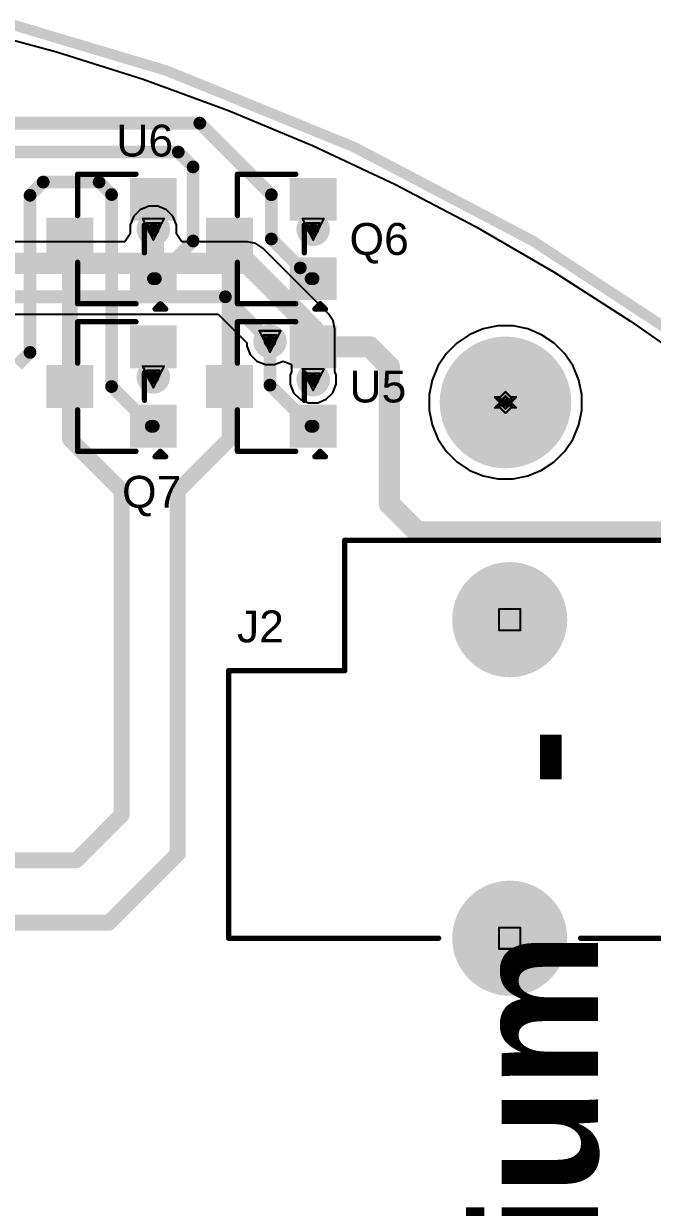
# Model space of a CAD drawing. Header units: inches. Extents: x 29 to 267, y 155 to 337.
# Drawn here: x 103.32 to 118.38, y 247.29 to 275.61 of the extents above; entities that cross this region are included whole.
import ezdxf

# ---------------------------------------------------------------- set-up
doc = ezdxf.new("R2010")
doc.units = ezdxf.units.IN
for name, color, linetype in [('Board Outline', 216, 'Continuous'), ('Bottom Layer', 5, 'Continuous'), ('Bottom Solder', 6, 'Continuous'), ('Drill Drawing', 1, 'Continuous'), ('Multi-Layer', 9, 'Continuous'), ('Pad Holes', 156, 'Continuous'), ('Top Layer', 1, 'Continuous'), ('Top Overlay', 2, 'Continuous'), ('Top Paste', 8, 'Continuous'), ('Top Solder', 216, 'Continuous'), ('Via Holes', 16, 'Continuous')]:
    doc.layers.add(name, color=color, linetype=linetype)
doc.styles.add('Arial', font='', dxfattribs={"height": 0.2})
doc.styles.add('Arial_Bold', font='', dxfattribs={"height": 0.2})
doc.styles.get('Arial').set_extended_font_data('Arial')
doc.styles.get('Arial_Bold').set_extended_font_data('Arial', bold=True)

# ---------------------------------------------------------------- blocks, each defined once
blk = doc.blocks.new('SOT_23_9')
at = {"layer": 'Top Layer'}
for points in [[(-0.41, 1.46), (0.41, 1.46), (0.41, 0.54), (-0.41, 0.54)], [(-1.36, -0.54), (-0.54, -0.54), (-0.54, -1.46), (-1.36, -1.46)], [(0.54, -0.54), (1.36, -0.54), (1.36, -1.46), (0.54, -1.46)]]:
    blk.add_hatch(color=1, dxfattribs=at).paths.add_polyline_path(points)
at = {"layer": 'Top Paste'}
for points in [[(-0.41, 1.46), (0.41, 1.46), (0.41, 0.54), (-0.41, 0.54)], [(-1.36, -0.54), (-0.54, -0.54), (-0.54, -1.46), (-1.36, -1.46)], [(0.54, -0.54), (1.36, -0.54), (1.36, -1.46), (0.54, -1.46)]]:
    blk.add_hatch(color=8, dxfattribs=at).paths.add_polyline_path(points)
at = {"layer": 'Top Solder'}
for points in [[(-0.512, 1.562), (0.512, 1.562), (0.512, 0.438), (-0.512, 0.438)], [(-1.462, -0.438), (-0.438, -0.438), (-0.438, -1.562), (-1.462, -1.562)], [(0.438, -0.438), (1.462, -0.438), (1.462, -1.562), (0.438, -1.562)]]:
    blk.add_hatch(color=216, dxfattribs=at).paths.add_polyline_path(points)
at = {"layer": 'Top Overlay', "const_width": 0.127}
for points in [[(-1.549, 0.813), (-1.549, -0.584)], [(-1.549, 0.813), (-0.559, 0.813)], [(0.559, 0.813), (1.549, 0.813)], [(1.549, 0.813), (1.549, -0.584)], [(-0.33, -0.787), (0.33, -0.787)], [(-1.676, -1.041), (-1.549, -1.168)], [(-1.676, -1.041), (-1.676, -1.295)], [(-1.549, -1.168), (-1.676, -1.295)]]:
    blk.add_lwpolyline(points, dxfattribs=at)
at = {"layer": 'Top Overlay', "const_width": 0.0635}
for points in [[(-1.581, 0.813, 1), (-1.518, 0.813, 1)], [(-1.581, 0.813, 1), (-1.518, 0.813, 1)], [(-0.591, 0.813, 1), (-0.527, 0.813, 1)], [(0.527, 0.813, 1), (0.591, 0.813, 1)], [(1.518, 0.813, 1), (1.581, 0.813, 1)], [(1.518, 0.813, 1), (1.581, 0.813, 1)], [(-1.581, -0.584, 1), (-1.518, -0.584, 1)], [(1.518, -0.584, 1), (1.581, -0.584, 1)], [(-0.362, -0.787, 1), (-0.298, -0.787, 1)], [(0.298, -0.787, 1), (0.362, -0.787, 1)], [(-1.708, -1.041, 1), (-1.645, -1.041, 1)], [(-1.708, -1.041, 1), (-1.645, -1.041, 1)], [(-1.581, -1.168, 1), (-1.518, -1.168, 1)], [(-1.581, -1.168, 1), (-1.518, -1.168, 1)], [(-1.708, -1.295, 1), (-1.645, -1.295, 1)], [(-1.708, -1.295, 1), (-1.645, -1.295, 1)]]:
    blk.add_lwpolyline(points, format="xyb", close=True, dxfattribs=at)
blk = doc.blocks.new('SOT_23_10')
at = {"layer": 'Top Layer'}
for points in [[(-0.41, 1.46), (0.41, 1.46), (0.41, 0.54), (-0.41, 0.54)], [(-1.36, -0.54), (-0.54, -0.54), (-0.54, -1.46), (-1.36, -1.46)], [(0.54, -0.54), (1.36, -0.54), (1.36, -1.46), (0.54, -1.46)]]:
    blk.add_hatch(color=1, dxfattribs=at).paths.add_polyline_path(points)
at = {"layer": 'Top Paste'}
for points in [[(-0.41, 1.46), (0.41, 1.46), (0.41, 0.54), (-0.41, 0.54)], [(-1.36, -0.54), (-0.54, -0.54), (-0.54, -1.46), (-1.36, -1.46)], [(0.54, -0.54), (1.36, -0.54), (1.36, -1.46), (0.54, -1.46)]]:
    blk.add_hatch(color=8, dxfattribs=at).paths.add_polyline_path(points)
at = {"layer": 'Top Solder'}
for points in [[(-0.512, 1.562), (0.512, 1.562), (0.512, 0.438), (-0.512, 0.438)], [(-1.462, -0.438), (-0.438, -0.438), (-0.438, -1.562), (-1.462, -1.562)], [(0.438, -0.438), (1.462, -0.438), (1.462, -1.562), (0.438, -1.562)]]:
    blk.add_hatch(color=216, dxfattribs=at).paths.add_polyline_path(points)
at = {"layer": 'Top Overlay', "const_width": 0.127}
for points in [[(-1.549, 0.813), (-0.559, 0.813)], [(-1.549, 0.813), (-1.549, -0.584)], [(0.559, 0.813), (1.549, 0.813)], [(1.549, 0.813), (1.549, -0.584)], [(-0.33, -0.787), (0.33, -0.787)], [(-1.676, -1.041), (-1.676, -1.295)], [(-1.676, -1.041), (-1.549, -1.168)], [(-1.549, -1.168), (-1.676, -1.295)]]:
    blk.add_lwpolyline(points, dxfattribs=at)
at = {"layer": 'Top Overlay', "const_width": 0.0635}
for points in [[(-1.581, 0.813, 1), (-1.518, 0.813, 1)], [(-1.581, 0.813, 1), (-1.518, 0.813, 1)], [(-0.591, 0.813, 1), (-0.527, 0.813, 1)], [(0.527, 0.813, 1), (0.591, 0.813, 1)], [(1.518, 0.813, 1), (1.581, 0.813, 1)], [(1.518, 0.813, 1), (1.581, 0.813, 1)], [(-1.581, -0.584, 1), (-1.518, -0.584, 1)], [(1.518, -0.584, 1), (1.581, -0.584, 1)], [(-0.362, -0.787, 1), (-0.298, -0.787, 1)], [(0.298, -0.787, 1), (0.362, -0.787, 1)], [(-1.708, -1.041, 1), (-1.645, -1.041, 1)], [(-1.708, -1.041, 1), (-1.645, -1.041, 1)], [(-1.581, -1.168, 1), (-1.518, -1.168, 1)], [(-1.581, -1.168, 1), (-1.518, -1.168, 1)], [(-1.708, -1.295, 1), (-1.645, -1.295, 1)], [(-1.708, -1.295, 1), (-1.645, -1.295, 1)]]:
    blk.add_lwpolyline(points, format="xyb", close=True, dxfattribs=at)
blk = doc.blocks.new('SOT_23_60')
at = {"layer": 'Top Layer'}
for points in [[(-0.41, 1.46), (0.41, 1.46), (0.41, 0.54), (-0.41, 0.54)], [(-1.36, -0.54), (-0.54, -0.54), (-0.54, -1.46), (-1.36, -1.46)], [(0.54, -0.54), (1.36, -0.54), (1.36, -1.46), (0.54, -1.46)]]:
    blk.add_hatch(color=1, dxfattribs=at).paths.add_polyline_path(points)
at = {"layer": 'Top Paste'}
for points in [[(-0.41, 1.46), (0.41, 1.46), (0.41, 0.54), (-0.41, 0.54)], [(-1.36, -0.54), (-0.54, -0.54), (-0.54, -1.46), (-1.36, -1.46)], [(0.54, -0.54), (1.36, -0.54), (1.36, -1.46), (0.54, -1.46)]]:
    blk.add_hatch(color=8, dxfattribs=at).paths.add_polyline_path(points)
at = {"layer": 'Top Solder'}
for points in [[(-0.512, 1.562), (0.512, 1.562), (0.512, 0.438), (-0.512, 0.438)], [(-1.462, -0.438), (-0.438, -0.438), (-0.438, -1.562), (-1.462, -1.562)], [(0.438, -0.438), (1.462, -0.438), (1.462, -1.562), (0.438, -1.562)]]:
    blk.add_hatch(color=216, dxfattribs=at).paths.add_polyline_path(points)
at = {"layer": 'Top Overlay', "const_width": 0.127}
for points in [[(-1.549, 0.813), (-1.549, -0.584)], [(-1.549, 0.813), (-0.559, 0.813)], [(0.559, 0.813), (1.549, 0.813)], [(1.549, 0.813), (1.549, -0.584)], [(-0.33, -0.787), (0.33, -0.787)], [(-1.676, -1.041), (-1.549, -1.168)], [(-1.676, -1.041), (-1.676, -1.295)], [(-1.549, -1.168), (-1.676, -1.295)]]:
    blk.add_lwpolyline(points, dxfattribs=at)
at = {"layer": 'Top Overlay', "const_width": 0.0635}
for points in [[(-1.581, 0.813, 1), (-1.518, 0.813, 1)], [(-1.581, 0.813, 1), (-1.518, 0.813, 1)], [(-0.591, 0.813, 1), (-0.527, 0.813, 1)], [(0.527, 0.813, 1), (0.591, 0.813, 1)], [(1.518, 0.813, 1), (1.581, 0.813, 1)], [(1.518, 0.813, 1), (1.581, 0.813, 1)], [(-1.581, -0.584, 1), (-1.518, -0.584, 1)], [(1.518, -0.584, 1), (1.581, -0.584, 1)], [(-0.362, -0.787, 1), (-0.298, -0.787, 1)], [(0.298, -0.787, 1), (0.362, -0.787, 1)], [(-1.708, -1.041, 1), (-1.645, -1.041, 1)], [(-1.708, -1.041, 1), (-1.645, -1.041, 1)], [(-1.581, -1.168, 1), (-1.518, -1.168, 1)], [(-1.581, -1.168, 1), (-1.518, -1.168, 1)], [(-1.708, -1.295, 1), (-1.645, -1.295, 1)], [(-1.708, -1.295, 1), (-1.645, -1.295, 1)]]:
    blk.add_lwpolyline(points, format="xyb", close=True, dxfattribs=at)
blk = doc.blocks.new('SOT_23_61')
at = {"layer": 'Top Layer'}
for points in [[(-0.41, 1.46), (0.41, 1.46), (0.41, 0.54), (-0.41, 0.54)], [(-1.36, -0.54), (-0.54, -0.54), (-0.54, -1.46), (-1.36, -1.46)], [(0.54, -0.54), (1.36, -0.54), (1.36, -1.46), (0.54, -1.46)]]:
    blk.add_hatch(color=1, dxfattribs=at).paths.add_polyline_path(points)
at = {"layer": 'Top Paste'}
for points in [[(-0.41, 1.46), (0.41, 1.46), (0.41, 0.54), (-0.41, 0.54)], [(-1.36, -0.54), (-0.54, -0.54), (-0.54, -1.46), (-1.36, -1.46)], [(0.54, -0.54), (1.36, -0.54), (1.36, -1.46), (0.54, -1.46)]]:
    blk.add_hatch(color=8, dxfattribs=at).paths.add_polyline_path(points)
at = {"layer": 'Top Solder'}
for points in [[(-0.512, 1.562), (0.512, 1.562), (0.512, 0.438), (-0.512, 0.438)], [(-1.462, -0.438), (-0.438, -0.438), (-0.438, -1.562), (-1.462, -1.562)], [(0.438, -0.438), (1.462, -0.438), (1.462, -1.562), (0.438, -1.562)]]:
    blk.add_hatch(color=216, dxfattribs=at).paths.add_polyline_path(points)
at = {"layer": 'Top Overlay', "const_width": 0.127}
for points in [[(-1.549, 0.813), (-0.559, 0.813)], [(-1.549, 0.813), (-1.549, -0.584)], [(0.559, 0.813), (1.549, 0.813)], [(1.549, 0.813), (1.549, -0.584)], [(-0.33, -0.787), (0.33, -0.787)], [(-1.676, -1.041), (-1.676, -1.295)], [(-1.676, -1.041), (-1.549, -1.168)], [(-1.549, -1.168), (-1.676, -1.295)]]:
    blk.add_lwpolyline(points, dxfattribs=at)
at = {"layer": 'Top Overlay', "const_width": 0.0635}
for points in [[(-1.581, 0.813, 1), (-1.518, 0.813, 1)], [(-1.581, 0.813, 1), (-1.518, 0.813, 1)], [(-0.591, 0.813, 1), (-0.527, 0.813, 1)], [(0.527, 0.813, 1), (0.591, 0.813, 1)], [(1.518, 0.813, 1), (1.581, 0.813, 1)], [(1.518, 0.813, 1), (1.581, 0.813, 1)], [(-1.581, -0.584, 1), (-1.518, -0.584, 1)], [(1.518, -0.584, 1), (1.581, -0.584, 1)], [(-0.362, -0.787, 1), (-0.298, -0.787, 1)], [(0.298, -0.787, 1), (0.362, -0.787, 1)], [(-1.708, -1.041, 1), (-1.645, -1.041, 1)], [(-1.708, -1.041, 1), (-1.645, -1.041, 1)], [(-1.581, -1.168, 1), (-1.518, -1.168, 1)], [(-1.581, -1.168, 1), (-1.518, -1.168, 1)], [(-1.708, -1.295, 1), (-1.645, -1.295, 1)], [(-1.708, -1.295, 1), (-1.645, -1.295, 1)]]:
    blk.add_lwpolyline(points, format="xyb", close=True, dxfattribs=at)
blk = doc.blocks.new('BK_92_72')
at = {"layer": 'Bottom Layer'}
h = blk.add_hatch(color=5, dxfattribs=at)
edge = h.paths.add_edge_path()
edge.add_arc((0, 3.81), 1.275, 0, 360)
h = blk.add_hatch(color=5, dxfattribs=at)
edge = h.paths.add_edge_path()
edge.add_arc((0, -3.81), 1.275, 0, 360)
at = {"layer": 'Bottom Solder'}
h = blk.add_hatch(color=6, dxfattribs=at)
edge = h.paths.add_edge_path()
edge.add_arc((0, 3.81), 1.377, 0, 360)
h = blk.add_hatch(color=6, dxfattribs=at)
edge = h.paths.add_edge_path()
edge.add_arc((0, -3.81), 1.377, 0, 360)
at = {"layer": 'Multi-Layer'}
h = blk.add_hatch(color=9, dxfattribs=at)
edge = h.paths.add_edge_path()
edge.add_arc((0, 3.81), 1.275, 0, 360)
h = blk.add_hatch(color=9, dxfattribs=at)
edge = h.paths.add_edge_path()
edge.add_arc((0, -3.81), 1.275, 0, 360)
at = {"layer": 'Pad Holes'}
h = blk.add_hatch(color=7, dxfattribs=at)
edge = h.paths.add_edge_path()
edge.add_arc((0, 3.81), 0.85, 0, 360)
h = blk.add_hatch(color=7, dxfattribs=at)
edge = h.paths.add_edge_path()
edge.add_arc((0, -3.81), 0.85, 0, 360)
at = {"layer": 'Top Layer'}
h = blk.add_hatch(color=1, dxfattribs=at)
edge = h.paths.add_edge_path()
edge.add_arc((0, 3.81), 1.275, 0, 360)
h = blk.add_hatch(color=1, dxfattribs=at)
edge = h.paths.add_edge_path()
edge.add_arc((0, -3.81), 1.275, 0, 360)
at = {"layer": 'Top Solder'}
h = blk.add_hatch(color=216, dxfattribs=at)
edge = h.paths.add_edge_path()
edge.add_arc((0, 3.81), 1.377, 0, 360)
h = blk.add_hatch(color=216, dxfattribs=at)
edge = h.paths.add_edge_path()
edge.add_arc((0, -3.81), 1.377, 0, 360)
at = {"layer": 'Top Overlay', "const_width": 0.127}
for points in [[(-3.95, 5.71), (3.95, 5.71)], [(-3.95, 2.59), (-3.95, 5.71)], [(3.95, 2.59), (3.95, 5.71)], [(-6.73, -3.81), (-6.73, 2.59)], [(-6.73, 2.59), (-3.95, 2.59)], [(3.95, 2.59), (6.73, 2.59)], [(6.73, -3.81), (6.73, 2.59)], [(-6.73, -3.81), (-1.7, -3.81)], [(1.7, -3.81), (6.73, -3.81)]]:
    blk.add_lwpolyline(points, dxfattribs=at)
at = {"layer": 'Top Overlay', "const_width": 0.0635}
for points in [[(-3.982, 5.71, 1), (-3.918, 5.71, 1)], [(-3.982, 5.71, 1), (-3.918, 5.71, 1)], [(3.918, 5.71, 1), (3.982, 5.71, 1)], [(3.918, 5.71, 1), (3.982, 5.71, 1)], [(-6.762, 2.59, 1), (-6.698, 2.59, 1)], [(-6.762, 2.59, 1), (-6.698, 2.59, 1)], [(-3.982, 2.59, 1), (-3.918, 2.59, 1)], [(-3.982, 2.59, 1), (-3.918, 2.59, 1)], [(3.918, 2.59, 1), (3.982, 2.59, 1)], [(3.918, 2.59, 1), (3.982, 2.59, 1)], [(6.698, 2.59, 1), (6.762, 2.59, 1)], [(6.698, 2.59, 1), (6.762, 2.59, 1)], [(-6.762, -3.81, 1), (-6.698, -3.81, 1)], [(-6.762, -3.81, 1), (-6.698, -3.81, 1)], [(-1.732, -3.81, 1), (-1.668, -3.81, 1)], [(1.668, -3.81, 1), (1.732, -3.81, 1)], [(6.698, -3.81, 1), (6.762, -3.81, 1)], [(6.698, -3.81, 1), (6.762, -3.81, 1)]]:
    blk.add_lwpolyline(points, format="xyb", close=True, dxfattribs=at)

msp = doc.modelspace()

# ---------------------------------------------------------------- hatches: boundary and pattern name
at = {"layer": 'Bottom Layer'}
h = msp.add_hatch(color=5, dxfattribs=at)
edge = h.paths.add_edge_path()
edge.add_arc((106.428, 270.689), 0.3, 0, 360)
h = msp.add_hatch(color=5, dxfattribs=at)
edge = h.paths.add_edge_path()
edge.add_arc((110.254, 270.689), 0.3, 0, 360)
h = msp.add_hatch(color=5, dxfattribs=at)
edge = h.paths.add_edge_path()
edge.add_arc((109.22, 268.008), 0.3, 0, 360)
h = msp.add_hatch(color=5, dxfattribs=at)
edge = h.paths.add_edge_path()
edge.add_arc((106.428, 267.158), 0.3, 0, 360)
h = msp.add_hatch(color=5, dxfattribs=at)
edge = h.paths.add_edge_path()
edge.add_arc((110.254, 267.093), 0.3, 0, 360)
at = {"layer": 'Bottom Solder'}
h = msp.add_hatch(color=6, dxfattribs=at)
edge = h.paths.add_edge_path()
edge.add_arc((106.428, 270.689), 0.402, 0, 360)
h = msp.add_hatch(color=6, dxfattribs=at)
edge = h.paths.add_edge_path()
edge.add_arc((110.254, 270.689), 0.402, 0, 360)
h = msp.add_hatch(color=6, dxfattribs=at)
edge = h.paths.add_edge_path()
edge.add_arc((109.22, 268.008), 0.402, 0, 360)
h = msp.add_hatch(color=6, dxfattribs=at)
edge = h.paths.add_edge_path()
edge.add_arc((106.428, 267.158), 0.402, 0, 360)
h = msp.add_hatch(color=6, dxfattribs=at)
edge = h.paths.add_edge_path()
edge.add_arc((110.254, 267.093), 0.402, 0, 360)
h = msp.add_hatch(color=6, dxfattribs=at)
edge = h.paths.add_edge_path()
edge.add_arc((114.859, 266.548), 0.102, 0, 360)
at = {"layer": 'Pad Holes'}
h = msp.add_hatch(color=7, dxfattribs=at)
edge = h.paths.add_edge_path()
edge.add_arc((114.859, 266.548), 1.575, 0, 360)
at = {"layer": 'Top Layer'}
h = msp.add_hatch(color=1, dxfattribs=at)
edge = h.paths.add_edge_path()
edge.add_arc((106.428, 270.689), 0.3, 0, 360)
h = msp.add_hatch(color=1, dxfattribs=at)
edge = h.paths.add_edge_path()
edge.add_arc((110.254, 270.689), 0.3, 0, 360)
h = msp.add_hatch(color=1, dxfattribs=at)
edge = h.paths.add_edge_path()
edge.add_arc((109.22, 268.008), 0.3, 0, 360)
h = msp.add_hatch(color=1, dxfattribs=at)
edge = h.paths.add_edge_path()
edge.add_arc((106.428, 267.158), 0.3, 0, 360)
h = msp.add_hatch(color=1, dxfattribs=at)
edge = h.paths.add_edge_path()
edge.add_arc((110.254, 267.093), 0.3, 0, 360)
at = {"layer": 'Top Solder'}
h = msp.add_hatch(color=216, dxfattribs=at)
edge = h.paths.add_edge_path()
edge.add_arc((106.428, 270.689), 0.402, 0, 360)
h = msp.add_hatch(color=216, dxfattribs=at)
edge = h.paths.add_edge_path()
edge.add_arc((110.254, 270.689), 0.402, 0, 360)
h = msp.add_hatch(color=216, dxfattribs=at)
edge = h.paths.add_edge_path()
edge.add_arc((109.22, 268.008), 0.402, 0, 360)
h = msp.add_hatch(color=216, dxfattribs=at)
edge = h.paths.add_edge_path()
edge.add_arc((106.428, 267.158), 0.402, 0, 360)
h = msp.add_hatch(color=216, dxfattribs=at)
edge = h.paths.add_edge_path()
edge.add_arc((110.254, 267.093), 0.402, 0, 360)
h = msp.add_hatch(color=216, dxfattribs=at)
edge = h.paths.add_edge_path()
edge.add_arc((114.859, 266.548), 0.102, 0, 360)
at = {"layer": 'Via Holes'}
h = msp.add_hatch(color=7, dxfattribs=at)
edge = h.paths.add_edge_path()
edge.add_arc((106.428, 270.689), 0.15, 0, 360)
h = msp.add_hatch(color=7, dxfattribs=at)
edge = h.paths.add_edge_path()
edge.add_arc((110.254, 270.689), 0.15, 0, 360)
h = msp.add_hatch(color=7, dxfattribs=at)
edge = h.paths.add_edge_path()
edge.add_arc((109.22, 268.008), 0.15, 0, 360)
h = msp.add_hatch(color=7, dxfattribs=at)
edge = h.paths.add_edge_path()
edge.add_arc((106.428, 267.158), 0.15, 0, 360)
h = msp.add_hatch(color=7, dxfattribs=at)
edge = h.paths.add_edge_path()
edge.add_arc((110.254, 267.093), 0.15, 0, 360)

# ---------------------------------------------------------------- linework, layer by layer
at = {"layer": 'Board Outline', "const_width": 0.254}
msp.add_lwpolyline([(55.145, 191.491, -2.452185), (125.145, 191.491)], format="xyb", dxfattribs=at)
at = {"layer": 'Bottom Layer'}
for p, q in [((102.005, 275.504), (104.108, 274.938)), ((104.108, 274.938), (106.183, 274.28)), ((106.183, 274.28), (108.228, 273.532)), ((108.228, 273.532), (110.238, 272.695)), ((110.238, 272.695), (112.21, 271.771)), ((112.21, 271.771), (114.139, 270.761)), ((105.958, 271.003), (105.874, 270.799)), ((106.114, 271.158), (105.958, 271.003)), ((106.318, 271.243), (106.114, 271.158)), ((106.538, 271.243), (106.318, 271.243)), ((106.742, 271.158), (106.538, 271.243)), ((106.898, 271.003), (106.742, 271.158)), ((106.982, 270.799), (106.898, 271.003)), ((105.874, 270.799), (105.874, 270.579)), ((106.982, 270.579), (106.982, 270.799)), ((114.139, 270.761), (116.022, 269.668)), ((105.874, 270.579), (105.743, 270.393)), ((107.113, 270.393), (106.982, 270.579)), ((105.743, 270.393), (100.06, 270.393)), ((108.68, 270.393), (107.113, 270.393)), ((108.878, 270.354), (108.68, 270.393)), ((109.046, 270.241), (108.878, 270.354)), ((110.62, 268.668), (109.046, 270.241)), ((116.022, 269.668), (117.855, 268.493)), ((99.19, 268.661), (107.982, 268.661)), ((107.982, 268.661), (108.666, 267.976)), ((110.732, 268.5), (110.62, 268.668)), ((110.771, 268.301), (110.732, 268.5)), ((117.855, 268.493), (119.635, 267.239)), ((110.771, 267.29), (110.771, 268.301)), ((113.992, 268.168), (113.693, 267.968)), ((114.325, 268.306), (113.992, 268.168)), ((114.679, 268.377), (114.325, 268.306)), ((115.039, 268.377), (114.679, 268.377)), ((115.392, 268.306), (115.039, 268.377)), ((115.725, 268.168), (115.392, 268.306)), ((116.025, 267.968), (115.725, 268.168)), ((108.666, 267.976), (108.666, 267.898)), ((108.666, 267.898), (108.75, 267.694)), ((113.693, 267.968), (113.438, 267.714)), ((116.279, 267.714), (116.025, 267.968)), ((108.75, 267.694), (108.906, 267.538)), ((113.438, 267.714), (113.238, 267.414)), ((116.48, 267.414), (116.279, 267.714)), ((108.906, 267.538), (109.11, 267.454)), ((109.11, 267.454), (109.33, 267.454)), ((109.33, 267.454), (109.534, 267.538)), ((109.534, 267.538), (109.736, 267.453)), ((109.736, 267.453), (109.736, 267.29)), ((113.238, 267.414), (113.1, 267.081)), ((116.618, 267.081), (116.48, 267.414)), ((109.736, 267.29), (109.7, 267.203)), ((109.7, 267.203), (109.7, 266.983)), ((110.808, 267.203), (110.771, 267.29)), ((110.808, 266.983), (110.808, 267.203)), ((113.1, 267.081), (113.03, 266.728)), ((116.688, 266.728), (116.618, 267.081)), ((109.7, 266.983), (109.784, 266.779)), ((109.784, 266.779), (109.94, 266.623)), ((110.567, 266.623), (110.723, 266.779)), ((110.723, 266.779), (110.808, 266.983)), ((109.94, 266.623), (110.143, 266.539)), ((110.143, 266.539), (110.364, 266.539)), ((110.364, 266.539), (110.567, 266.623)), ((113.03, 266.728), (113.03, 266.367)), ((116.688, 266.367), (116.688, 266.728)), ((113.03, 266.367), (113.1, 266.014)), ((116.618, 266.014), (116.688, 266.367)), ((113.1, 266.014), (113.238, 265.681)), ((116.48, 265.681), (116.618, 266.014)), ((113.238, 265.681), (113.438, 265.382)), ((116.279, 265.382), (116.48, 265.681)), ((113.438, 265.382), (113.693, 265.127)), ((116.025, 265.127), (116.279, 265.382)), ((113.693, 265.127), (113.992, 264.927)), ((115.725, 264.927), (116.025, 265.127)), ((113.992, 264.927), (114.325, 264.789)), ((114.325, 264.789), (114.679, 264.719)), ((115.039, 264.719), (115.392, 264.789)), ((115.392, 264.789), (115.725, 264.927)), ((114.679, 264.719), (115.039, 264.719))]:
    msp.add_line(p, q, dxfattribs=at)
for points, const_width in [([(106.428, 269.875), (106.428, 270.689)], 0.508), ([(99.862, 269.875), (106.428, 269.875)], 0.508), ([(106.428, 269.875), (108.68, 269.875)], 0.508), ([(108.68, 269.875), (110.254, 268.301)], 0.508), ([(99.13, 269.075), (108.153, 269.075)], 0.305), ([(108.153, 269.075), (109.22, 268.008)], 0.305), ([(110.254, 267.093), (110.254, 268.301)], 0.508)]:
    msp.add_lwpolyline(points, dxfattribs=dict(at, const_width=const_width))
for points, const_width in [([(106.301, 270.689, 1), (106.555, 270.689, 1)], 0.254), ([(106.301, 269.875, 1), (106.555, 269.875, 1)], 0.254), ([(106.301, 269.875, 1), (106.555, 269.875, 1)], 0.254), ([(106.301, 269.875, 1), (106.555, 269.875, 1)], 0.254), ([(108.553, 269.875, 1), (108.807, 269.875, 1)], 0.254), ([(108.553, 269.875, 1), (108.807, 269.875, 1)], 0.254), ([(108.077, 269.075, 1), (108.229, 269.075, 1)], 0.152), ([(108.077, 269.075, 1), (108.229, 269.075, 1)], 0.152), ([(110.127, 268.301, 1), (110.381, 268.301, 1)], 0.254), ([(110.127, 268.301, 1), (110.381, 268.301, 1)], 0.254), ([(109.144, 268.008, 1), (109.296, 268.008, 1)], 0.152), ([(110.127, 267.093, 1), (110.381, 267.093, 1)], 0.254)]:
    msp.add_lwpolyline(points, format="xyb", close=True, dxfattribs=dict(at, const_width=const_width))
at = {"layer": 'Drill Drawing', "const_width": 0.0508}
for points in [[(106.174, 270.943), (106.682, 270.943)], [(106.174, 270.943), (106.428, 270.435)], [(106.276, 270.841), (106.58, 270.841)], [(106.276, 270.841), (106.428, 270.536)], [(106.428, 270.435), (106.682, 270.943)], [(106.428, 270.536), (106.58, 270.841)], [(110, 270.943), (110.508, 270.943)], [(110, 270.943), (110.254, 270.435)], [(110.101, 270.841), (110.406, 270.841)], [(110.101, 270.841), (110.254, 270.536)], [(110.254, 270.435), (110.508, 270.943)], [(110.254, 270.536), (110.406, 270.841)], [(108.966, 268.262), (109.474, 268.262)], [(108.966, 268.262), (109.22, 267.754)], [(109.068, 268.161), (109.372, 268.161)], [(109.068, 268.161), (109.22, 267.856)], [(109.22, 267.754), (109.474, 268.262)], [(109.22, 267.856), (109.372, 268.161)], [(106.174, 267.412), (106.682, 267.412)], [(106.174, 267.412), (106.428, 266.904)], [(106.276, 267.311), (106.58, 267.311)], [(106.276, 267.311), (106.428, 267.006)], [(106.428, 266.904), (106.682, 267.412)], [(106.428, 267.006), (106.58, 267.311)], [(110, 267.347), (110.508, 267.347)], [(110, 267.347), (110.254, 266.839)], [(110.254, 266.839), (110.508, 267.347)], [(110.101, 267.245), (110.406, 267.245)], [(110.101, 267.245), (110.254, 266.941)], [(110.254, 266.941), (110.406, 267.245)], [(114.732, 266.675), (114.859, 266.802)], [(114.859, 266.802), (114.986, 266.675)], [(114.605, 266.675), (114.732, 266.548)], [(114.605, 266.675), (114.732, 266.675)], [(114.605, 266.421), (114.732, 266.548)], [(114.706, 266.624), (114.783, 266.548)], [(114.706, 266.624), (114.783, 266.624)], [(114.706, 266.471), (114.783, 266.548)], [(114.706, 266.471), (114.783, 266.471)], [(114.783, 266.624), (114.859, 266.7)], [(114.783, 266.471), (114.859, 266.395)], [(114.859, 266.7), (114.935, 266.624)], [(114.859, 266.395), (114.935, 266.471)], [(114.935, 266.624), (115.011, 266.624)], [(114.935, 266.548), (115.011, 266.624)], [(114.935, 266.548), (115.011, 266.471)], [(114.935, 266.471), (115.011, 266.471)], [(114.986, 266.675), (115.113, 266.675)], [(114.986, 266.548), (115.113, 266.675)], [(114.986, 266.548), (115.113, 266.421)], [(114.605, 266.421), (114.732, 266.421)], [(114.732, 266.421), (114.859, 266.294)], [(114.859, 266.294), (114.986, 266.421)], [(114.986, 266.421), (115.113, 266.421)], [(114.706, 261.606), (115.214, 261.606)], [(114.706, 261.098), (114.706, 261.606)], [(115.214, 261.098), (115.214, 261.606)], [(114.706, 261.098), (115.214, 261.098)], [(114.706, 253.986), (115.214, 253.986)], [(114.706, 253.478), (114.706, 253.986)], [(115.214, 253.478), (115.214, 253.986)], [(114.706, 253.478), (115.214, 253.478)]]:
    msp.add_lwpolyline(points, dxfattribs=at)
at = {"layer": 'Drill Drawing', "const_width": 0.0254}
for points in [[(106.161, 270.943, 1), (106.187, 270.943, 1)], [(106.161, 270.943, 1), (106.187, 270.943, 1)], [(106.263, 270.841, 1), (106.288, 270.841, 1)], [(106.263, 270.841, 1), (106.288, 270.841, 1)], [(106.568, 270.841, 1), (106.593, 270.841, 1)], [(106.568, 270.841, 1), (106.593, 270.841, 1)], [(106.669, 270.943, 1), (106.695, 270.943, 1)], [(106.669, 270.943, 1), (106.695, 270.943, 1)], [(109.987, 270.943, 1), (110.012, 270.943, 1)], [(109.987, 270.943, 1), (110.012, 270.943, 1)], [(110.088, 270.841, 1), (110.114, 270.841, 1)], [(110.088, 270.841, 1), (110.114, 270.841, 1)], [(110.393, 270.841, 1), (110.419, 270.841, 1)], [(110.393, 270.841, 1), (110.419, 270.841, 1)], [(110.495, 270.943, 1), (110.52, 270.943, 1)], [(110.495, 270.943, 1), (110.52, 270.943, 1)], [(106.415, 270.536, 1), (106.441, 270.536, 1)], [(106.415, 270.536, 1), (106.441, 270.536, 1)], [(106.415, 270.435, 1), (106.441, 270.435, 1)], [(106.415, 270.435, 1), (106.441, 270.435, 1)], [(110.241, 270.536, 1), (110.266, 270.536, 1)], [(110.241, 270.536, 1), (110.266, 270.536, 1)], [(110.241, 270.435, 1), (110.266, 270.435, 1)], [(110.241, 270.435, 1), (110.266, 270.435, 1)], [(108.953, 268.262, 1), (108.979, 268.262, 1)], [(108.953, 268.262, 1), (108.979, 268.262, 1)], [(109.055, 268.161, 1), (109.08, 268.161, 1)], [(109.055, 268.161, 1), (109.08, 268.161, 1)], [(109.36, 268.161, 1), (109.385, 268.161, 1)], [(109.36, 268.161, 1), (109.385, 268.161, 1)], [(109.461, 268.262, 1), (109.487, 268.262, 1)], [(109.461, 268.262, 1), (109.487, 268.262, 1)], [(109.207, 267.856, 1), (109.233, 267.856, 1)], [(109.207, 267.856, 1), (109.233, 267.856, 1)], [(109.207, 267.754, 1), (109.233, 267.754, 1)], [(109.207, 267.754, 1), (109.233, 267.754, 1)], [(106.161, 267.412, 1), (106.187, 267.412, 1)], [(106.161, 267.412, 1), (106.187, 267.412, 1)], [(106.263, 267.311, 1), (106.288, 267.311, 1)], [(106.263, 267.311, 1), (106.288, 267.311, 1)], [(106.568, 267.311, 1), (106.593, 267.311, 1)], [(106.568, 267.311, 1), (106.593, 267.311, 1)], [(106.669, 267.412, 1), (106.695, 267.412, 1)], [(106.669, 267.412, 1), (106.695, 267.412, 1)], [(109.987, 267.347, 1), (110.012, 267.347, 1)], [(109.987, 267.347, 1), (110.012, 267.347, 1)], [(110.495, 267.347, 1), (110.52, 267.347, 1)], [(110.495, 267.347, 1), (110.52, 267.347, 1)], [(106.415, 267.006, 1), (106.441, 267.006, 1)], [(106.415, 267.006, 1), (106.441, 267.006, 1)], [(110.088, 267.245, 1), (110.114, 267.245, 1)], [(110.088, 267.245, 1), (110.114, 267.245, 1)], [(110.393, 267.245, 1), (110.419, 267.245, 1)], [(110.393, 267.245, 1), (110.419, 267.245, 1)], [(106.415, 266.904, 1), (106.441, 266.904, 1)], [(106.415, 266.904, 1), (106.441, 266.904, 1)], [(110.241, 266.941, 1), (110.266, 266.941, 1)], [(110.241, 266.941, 1), (110.266, 266.941, 1)], [(110.241, 266.839, 1), (110.266, 266.839, 1)], [(110.241, 266.839, 1), (110.266, 266.839, 1)], [(114.846, 266.802, 1), (114.871, 266.802, 1)], [(114.846, 266.802, 1), (114.871, 266.802, 1)], [(114.592, 266.675, 1), (114.618, 266.675, 1)], [(114.592, 266.675, 1), (114.618, 266.675, 1)], [(114.694, 266.624, 1), (114.719, 266.624, 1)], [(114.694, 266.624, 1), (114.719, 266.624, 1)], [(114.694, 266.471, 1), (114.719, 266.471, 1)], [(114.694, 266.471, 1), (114.719, 266.471, 1)], [(114.719, 266.675, 1), (114.745, 266.675, 1)], [(114.719, 266.675, 1), (114.745, 266.675, 1)], [(114.719, 266.548, 1), (114.745, 266.548, 1)], [(114.719, 266.548, 1), (114.745, 266.548, 1)], [(114.77, 266.624, 1), (114.795, 266.624, 1)], [(114.77, 266.624, 1), (114.795, 266.624, 1)], [(114.77, 266.548, 1), (114.795, 266.548, 1)], [(114.77, 266.548, 1), (114.795, 266.548, 1)], [(114.77, 266.471, 1), (114.795, 266.471, 1)], [(114.77, 266.471, 1), (114.795, 266.471, 1)], [(114.846, 266.7, 1), (114.871, 266.7, 1)], [(114.846, 266.7, 1), (114.871, 266.7, 1)], [(114.922, 266.624, 1), (114.948, 266.624, 1)], [(114.922, 266.624, 1), (114.948, 266.624, 1)], [(114.922, 266.548, 1), (114.948, 266.548, 1)], [(114.922, 266.548, 1), (114.948, 266.548, 1)], [(114.922, 266.471, 1), (114.948, 266.471, 1)], [(114.922, 266.471, 1), (114.948, 266.471, 1)], [(114.973, 266.675, 1), (114.999, 266.675, 1)], [(114.973, 266.675, 1), (114.999, 266.675, 1)], [(114.973, 266.548, 1), (114.999, 266.548, 1)], [(114.973, 266.548, 1), (114.999, 266.548, 1)], [(114.999, 266.624, 1), (115.024, 266.624, 1)], [(114.999, 266.624, 1), (115.024, 266.624, 1)], [(114.999, 266.471, 1), (115.024, 266.471, 1)], [(114.999, 266.471, 1), (115.024, 266.471, 1)], [(115.1, 266.675, 1), (115.126, 266.675, 1)], [(115.1, 266.675, 1), (115.126, 266.675, 1)], [(114.592, 266.421, 1), (114.618, 266.421, 1)], [(114.592, 266.421, 1), (114.618, 266.421, 1)], [(114.719, 266.421, 1), (114.745, 266.421, 1)], [(114.719, 266.421, 1), (114.745, 266.421, 1)], [(114.846, 266.395, 1), (114.871, 266.395, 1)], [(114.846, 266.395, 1), (114.871, 266.395, 1)], [(114.846, 266.294, 1), (114.871, 266.294, 1)], [(114.846, 266.294, 1), (114.871, 266.294, 1)], [(114.973, 266.421, 1), (114.999, 266.421, 1)], [(114.973, 266.421, 1), (114.999, 266.421, 1)], [(115.1, 266.421, 1), (115.126, 266.421, 1)], [(115.1, 266.421, 1), (115.126, 266.421, 1)], [(114.694, 261.606, 1), (114.719, 261.606, 1)], [(114.694, 261.606, 1), (114.719, 261.606, 1)], [(115.202, 261.606, 1), (115.227, 261.606, 1)], [(115.202, 261.606, 1), (115.227, 261.606, 1)], [(114.694, 261.098, 1), (114.719, 261.098, 1)], [(114.694, 261.098, 1), (114.719, 261.098, 1)], [(115.202, 261.098, 1), (115.227, 261.098, 1)], [(115.202, 261.098, 1), (115.227, 261.098, 1)], [(114.694, 253.986, 1), (114.719, 253.986, 1)], [(114.694, 253.986, 1), (114.719, 253.986, 1)], [(115.202, 253.986, 1), (115.227, 253.986, 1)], [(115.202, 253.986, 1), (115.227, 253.986, 1)], [(114.694, 253.478, 1), (114.719, 253.478, 1)], [(114.694, 253.478, 1), (114.719, 253.478, 1)], [(115.202, 253.478, 1), (115.227, 253.478, 1)], [(115.202, 253.478, 1), (115.227, 253.478, 1)]]:
    msp.add_lwpolyline(points, format="xyb", close=True, dxfattribs=at)
at = {"layer": 'Top Layer'}
for points, const_width in [([(101.954, 273.229), (107.54, 273.229)], 0.305), ([(107.54, 273.229), (109.254, 271.516)], 0.305), ([(102.778, 272.538), (107.024, 272.538)], 0.305), ([(107.024, 272.538), (107.379, 272.182)], 0.305), ([(107.379, 270.41), (107.379, 272.182)], 0.305), ([(103.476, 271.504), (103.79, 271.819)], 0.305), ([(103.79, 271.819), (105.13, 271.819)], 0.305), ([(105.13, 271.819), (105.428, 271.521)], 0.305), ([(103.476, 267.745), (103.476, 271.504)], 0.305), ([(105.428, 266.929), (105.428, 271.521)], 0.305), ([(106.428, 270.689), (106.428, 271.409)], 0.508), ([(109.254, 270.459), (109.254, 271.516)], 0.305), ([(110.254, 270.689), (110.254, 271.409)], 0.508), ([(104.428, 266.929), (104.428, 270.459)], 0.381), ([(106.478, 269.509), (107.379, 270.41)], 0.305), ([(108.254, 266.929), (108.254, 270.459)], 0.381), ([(109.254, 270.459), (109.946, 269.767)], 0.305), ([(109.946, 269.767), (109.946, 269.767)], 0.305), ([(109.946, 269.767), (110.204, 269.509)], 0.305), ([(106.428, 269.509), (106.478, 269.509)], 0.305), ([(110.204, 269.509), (110.254, 269.509)], 0.305), ([(109.22, 266.962), (109.22, 268.008)], 0.305), ([(103.17, 267.439), (103.476, 267.745)], 0.305), ([(106.428, 267.158), (106.428, 267.879)], 0.508), ([(110.254, 267.093), (110.254, 267.879)], 0.508), ([(110.254, 267.879), (111.61, 267.879)], 0.508), ([(111.61, 267.879), (112.078, 267.411)], 0.508), ([(112.078, 264.121), (112.078, 267.411)], 0.508), ([(104.428, 265.674), (104.428, 266.929)], 0.381), ([(105.428, 266.929), (106.378, 265.979)], 0.305), ([(108.254, 265.674), (108.254, 266.929)], 0.381), ([(109.22, 266.962), (110.204, 265.979)], 0.305), ([(106.378, 265.979), (106.428, 265.979)], 0.305), ([(110.204, 265.979), (110.254, 265.979)], 0.305), ([(104.428, 265.674), (105.668, 264.433)], 0.381), ([(107.013, 264.433), (108.254, 265.674)], 0.381), ([(105.668, 256.68), (105.668, 264.433)], 0.381), ([(107.013, 255.749), (107.013, 264.433)], 0.381), ([(112.078, 264.121), (112.75, 263.449)], 0.508), ([(112.75, 263.449), (121.107, 263.449)], 0.508), ([(104.581, 255.592), (105.668, 256.68)], 0.381), ([(88.682, 255.592), (104.581, 255.592)], 0.381), ([(105.366, 254.102), (107.013, 255.749)], 0.381), ([(91.554, 254.102), (105.366, 254.102)], 0.381)]:
    msp.add_lwpolyline(points, dxfattribs=dict(at, const_width=const_width))
for points, const_width in [([(107.464, 273.229, 1), (107.617, 273.229, 1)], 0.152), ([(107.464, 273.229, 1), (107.617, 273.229, 1)], 0.152), ([(106.948, 272.538, 1), (107.1, 272.538, 1)], 0.152), ([(106.948, 272.538, 1), (107.1, 272.538, 1)], 0.152), ([(107.303, 272.182, 1), (107.455, 272.182, 1)], 0.152), ([(107.303, 272.182, 1), (107.455, 272.182, 1)], 0.152), ([(103.714, 271.819, 1), (103.867, 271.819, 1)], 0.152), ([(103.714, 271.819, 1), (103.867, 271.819, 1)], 0.152), ([(105.054, 271.819, 1), (105.206, 271.819, 1)], 0.152), ([(105.054, 271.819, 1), (105.206, 271.819, 1)], 0.152), ([(103.4, 271.504, 1), (103.552, 271.504, 1)], 0.152), ([(103.4, 271.504, 1), (103.552, 271.504, 1)], 0.152), ([(105.352, 271.521, 1), (105.504, 271.521, 1)], 0.152), ([(105.352, 271.521, 1), (105.504, 271.521, 1)], 0.152), ([(106.301, 271.409, 1), (106.555, 271.409, 1)], 0.254), ([(109.177, 271.516, 1), (109.33, 271.516, 1)], 0.152), ([(109.177, 271.516, 1), (109.33, 271.516, 1)], 0.152), ([(110.127, 271.409, 1), (110.381, 271.409, 1)], 0.254), ([(106.301, 270.689, 1), (106.555, 270.689, 1)], 0.254), ([(110.127, 270.689, 1), (110.381, 270.689, 1)], 0.254), ([(104.333, 270.459, 1), (104.523, 270.459, 1)], 0.191), ([(107.303, 270.41, 1), (107.455, 270.41, 1)], 0.152), ([(107.303, 270.41, 1), (107.455, 270.41, 1)], 0.152), ([(108.158, 270.459, 1), (108.349, 270.459, 1)], 0.191), ([(109.177, 270.459, 1), (109.33, 270.459, 1)], 0.152), ([(109.177, 270.459, 1), (109.33, 270.459, 1)], 0.152), ([(109.87, 269.767, 1), (110.022, 269.767, 1)], 0.152), ([(109.87, 269.767, 1), (110.022, 269.767, 1)], 0.152), ([(109.87, 269.767, 1), (110.022, 269.767, 1)], 0.152), ([(109.87, 269.767, 1), (110.022, 269.767, 1)], 0.152), ([(106.352, 269.509, 1), (106.504, 269.509, 1)], 0.152), ([(106.402, 269.509, 1), (106.554, 269.509, 1)], 0.152), ([(106.402, 269.509, 1), (106.554, 269.509, 1)], 0.152), ([(110.127, 269.509, 1), (110.28, 269.509, 1)], 0.152), ([(110.127, 269.509, 1), (110.28, 269.509, 1)], 0.152), ([(110.177, 269.509, 1), (110.33, 269.509, 1)], 0.152), ([(109.144, 268.008, 1), (109.296, 268.008, 1)], 0.152), ([(103.4, 267.745, 1), (103.552, 267.745, 1)], 0.152), ([(103.4, 267.745, 1), (103.552, 267.745, 1)], 0.152), ([(106.301, 267.879, 1), (106.555, 267.879, 1)], 0.254), ([(110.127, 267.879, 1), (110.381, 267.879, 1)], 0.254), ([(110.127, 267.879, 1), (110.381, 267.879, 1)], 0.254), ([(111.483, 267.879, 1), (111.737, 267.879, 1)], 0.254), ([(111.483, 267.879, 1), (111.737, 267.879, 1)], 0.254), ([(111.951, 267.411, 1), (112.204, 267.411, 1)], 0.254), ([(111.951, 267.411, 1), (112.204, 267.411, 1)], 0.254), ([(106.301, 267.158, 1), (106.555, 267.158, 1)], 0.254), ([(110.127, 267.093, 1), (110.381, 267.093, 1)], 0.254), ([(104.333, 266.929, 1), (104.523, 266.929, 1)], 0.191), ([(104.333, 266.929, 1), (104.523, 266.929, 1)], 0.191), ([(105.352, 266.929, 1), (105.504, 266.929, 1)], 0.152), ([(105.352, 266.929, 1), (105.504, 266.929, 1)], 0.152), ([(108.158, 266.929, 1), (108.349, 266.929, 1)], 0.191), ([(108.158, 266.929, 1), (108.349, 266.929, 1)], 0.191), ([(109.144, 266.962, 1), (109.296, 266.962, 1)], 0.152), ([(109.144, 266.962, 1), (109.296, 266.962, 1)], 0.152), ([(106.302, 265.979, 1), (106.454, 265.979, 1)], 0.152), ([(106.302, 265.979, 1), (106.454, 265.979, 1)], 0.152), ([(106.352, 265.979, 1), (106.504, 265.979, 1)], 0.152), ([(110.127, 265.979, 1), (110.28, 265.979, 1)], 0.152), ([(110.127, 265.979, 1), (110.28, 265.979, 1)], 0.152), ([(110.177, 265.979, 1), (110.33, 265.979, 1)], 0.152), ([(104.333, 265.674, 1), (104.523, 265.674, 1)], 0.191), ([(104.333, 265.674, 1), (104.523, 265.674, 1)], 0.191), ([(108.158, 265.674, 1), (108.349, 265.674, 1)], 0.191), ([(108.158, 265.674, 1), (108.349, 265.674, 1)], 0.191), ([(105.573, 264.433, 1), (105.764, 264.433, 1)], 0.191), ([(105.573, 264.433, 1), (105.764, 264.433, 1)], 0.191), ([(106.918, 264.433, 1), (107.108, 264.433, 1)], 0.191), ([(106.918, 264.433, 1), (107.108, 264.433, 1)], 0.191), ([(111.951, 264.121, 1), (112.204, 264.121, 1)], 0.254), ([(111.951, 264.121, 1), (112.204, 264.121, 1)], 0.254), ([(112.623, 263.449, 1), (112.877, 263.449, 1)], 0.254), ([(112.623, 263.449, 1), (112.877, 263.449, 1)], 0.254), ([(105.573, 256.68, 1), (105.764, 256.68, 1)], 0.191), ([(105.573, 256.68, 1), (105.764, 256.68, 1)], 0.191), ([(104.485, 255.592, 1), (104.676, 255.592, 1)], 0.191), ([(104.485, 255.592, 1), (104.676, 255.592, 1)], 0.191), ([(106.918, 255.749, 1), (107.108, 255.749, 1)], 0.191), ([(106.918, 255.749, 1), (107.108, 255.749, 1)], 0.191), ([(105.27, 254.102, 1), (105.461, 254.102, 1)], 0.191), ([(105.27, 254.102, 1), (105.461, 254.102, 1)], 0.191)]:
    msp.add_lwpolyline(points, format="xyb", close=True, dxfattribs=dict(at, const_width=const_width))

# ---------------------------------------------------------------- block references
at = {"rotation": 90}
for name, p in [('SOT_23_9', (105.428, 270.459)), ('SOT_23_61', (109.254, 270.459)), ('SOT_23_60', (105.428, 266.929)), ('SOT_23_10', (109.254, 266.929))]:
    msp.add_blockref(name, p, dxfattribs=at)
msp.add_blockref('BK_92_72', (114.96, 257.542))

# ---------------------------------------------------------------- texts
at = {"layer": 'Top Overlay', "style": 'Arial'}
for s, p in [('U6', (105.542, 272.432)), ('Q6', (111.124, 270.078)), ('U5', (111.124, 266.548)), ('Q7', (105.678, 264.029)), ('J2', (108.429, 260.809))]:
    msp.add_text(s, height=0.762, dxfattribs=at).set_placement(p)
at = {"layer": 'Top Overlay', "style": 'Arial_Bold'}
msp.add_text('+   3.6V Lithium   -', height=3, rotation=90, dxfattribs=at).set_placement((117.072, 223.025))

doc.saveas('drawing.dxf')
